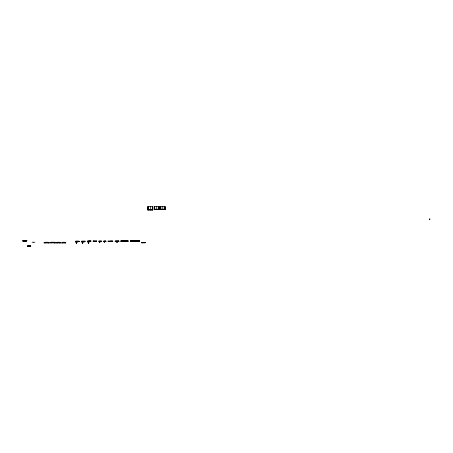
<?xml version="1.0" encoding="UTF-8"?>
<svg xmlns="http://www.w3.org/2000/svg" width="453" height="453" viewBox="0 0 453 453"><rect width="100%" height="100%" fill="white"/><g stroke="black" fill="none" stroke-linecap="round" stroke-linejoin="round"><path stroke-width="0.68" d="M27.984 246.222L27.984 245.826M43.884 242.842L45.306 242.808L44.134 242.859M50.119 242.842L51.546 242.808L50.368 242.859M56.251 242.887L57.321 242.842L56.5 242.904M61.41 242.899L62.48 242.87L61.659 242.921M108.239 241.404L112.554 241.126L110.373 241.194M76.093 242.808L78.952 241.409M82.18 242.791L85.436 241.387L81.438 241.387M99.762 242.763A2.123 2.123 0 0 1 99.145 241.262L101.262 241.143L99.501 242.44M105.617 241.239L104.235 242.038A1.569 1.569 0 0 0 104.496 242.366A1.602 1.602 0 0 1 104.02 241.234L105.617 241.121L104.02 241.245M108.29 241.296L110.464 241.285M117.225 242.038L118.658 240.985M49.62 242.842L48.194 242.831L49.371 242.865M55.861 242.842L54.434 242.831L55.606 242.865M60.747 242.899L59.677 242.87L60.498 242.921M65.906 242.887L64.836 242.842L65.657 242.904M152.31 206.896L152.757 206.896M154.405 206.885L154.711 206.885M158.714 206.885L159.026 206.885M154.405 206.993L154.711 206.993M158.714 206.993L159.026 206.993M152.31 207.004L152.757 207.004M148.312 207.14L148.069 206.647M152.31 207.14L152.757 207.14M154.405 207.129L154.711 207.129M158.714 207.129L159.026 207.129M160.498 207.129L160.809 207.129M154.405 207.995L154.711 207.995M158.714 207.995L159.026 207.995M152.757 208.363L152.31 209.456L152.757 209.433M154.405 208.539L154.711 208.539M158.714 208.539L159.026 208.539M160.498 208.539L160.809 208.539M148.312 208.907L148.312 209.456M152.31 208.907L152.757 208.907M154.405 208.907L154.711 208.907M158.714 208.907L159.026 208.907M154.711 209.088L154.49 207.995M158.714 209.088L158.935 207.995M154.405 209.252L159.026 209.252M160.498 209.252L165.119 209.252M154.337 209.314L159.088 209.314M160.43 209.314L165.181 209.314M154.337 209.399L159.088 209.399M160.43 209.399L165.181 209.399M147.865 209.705L148.312 209.705M152.31 209.705L152.757 209.705M147.865 209.779L152.757 209.779M147.803 209.835L152.82 209.835M429.823 218.98L429.478 218.98L429.823 218.958M429.823 219.546L429.478 219.535L429.823 219.512M22.786 240.894L26.784 240.894M130.747 240.854L139.275 240.854M130.747 240.922L139.275 240.922M75.753 241.07L78.952 241.075M81.84 241.07L85.039 241.075M103.663 241.03L105.974 241.03M115.056 241.03L118.969 241.03M127.678 240.996L121.279 241.115L124.569 240.985M130.747 240.99L139.275 240.99M93.437 241.149L96.279 241.149M118.612 241.075L115.413 241.075L116.795 242.038M94.683 241.172L95.034 241.172M115.413 241.239L118.612 241.211M93.437 241.262L96.279 241.262M99.133 241.268L101.262 241.268M79.349 241.387L75.351 241.387L75.747 241.608A3.211 3.211 0 0 0 76.534 243.51L76.687 243.64M79.349 241.449L78.992 241.387M81.438 241.449L81.834 241.591A3.211 3.211 0 0 0 82.622 243.493L82.774 243.623M45.328 242.406L48.171 242.429M51.568 242.406L54.411 242.429M57.435 242.429L59.564 242.429M62.593 242.406L64.728 242.429M45.328 242.536L48.171 242.514M51.568 242.514L54.411 242.514M57.435 242.536L59.564 242.514M62.593 242.514L64.728 242.514M142.072 242.531L144.92 242.531M142.072 242.632L144.92 242.632M44.972 242.78L48.528 242.78M54.768 242.78L51.212 242.74L54.768 242.842M57.078 242.78L59.921 242.78M62.237 242.78L65.079 242.78M30.691 245.826L27.814 245.826L27.854 246.364L30.657 246.364L30.657 245.826M27.984 245.945L30.521 245.826L30.498 246.296M27.82 246.053L30.521 246.002M28.086 246.109L30.425 246.121M27.639 246.234L30.872 246.228M27.843 246.245L30.657 246.353M82.639 243.482L82.282 242.984M76.551 243.499L76.195 243.001M88.301 242.723L88.386 242.853A2.633 2.633 0 0 0 88.709 243.255A2.65 2.65 0 0 1 87.927 241.398L87.882 241.426M88.21 242.553L90.634 241.426M165.181 209.433L165.181 206.636L160.43 206.636L160.43 209.433M165.119 206.636L165.096 209.433M164.807 206.636L164.807 209.292M162.808 206.636L162.808 209.433M160.809 206.636L160.809 209.292M160.521 206.636L160.521 209.433M159.088 209.433L159.088 206.636L154.337 206.636L154.337 209.433M159.026 206.636L159.003 209.433M158.958 206.636L158.958 207.129M158.714 206.636L158.714 209.292M156.715 206.636L156.715 209.433M154.711 206.636L154.711 209.292M154.467 206.636L154.467 207.129M154.405 206.636L154.422 209.433M152.757 206.647L152.735 209.954M152.553 206.647L152.553 207.14M152.31 206.647L152.31 209.818M150.311 206.647L150.311 209.954M148.312 206.647L148.312 209.818M147.865 206.647L147.888 209.954M144.96 242.361L144.96 242.802M144.92 242.429L144.92 242.74M142.027 242.361L142.027 242.802M141.987 242.429L141.987 242.74M139.275 240.769L139.275 241.302M130.747 240.769L130.747 241.302M127.723 240.741L124.394 240.837M117.01 241.075L117.01 241.206A1.608 1.608 0 0 1 116.546 242.378M112.82 241.053L108.018 241.007M112.82 241.364L108.018 241.364M101.619 241.053L98.777 240.985M101.619 241.404L98.777 241.404M96.636 241.053L93.08 241.053M96.636 241.426L93.08 241.426M96.325 240.985L96.325 241.426M96.279 241.064L96.279 241.375M93.437 241.064L93.437 241.375M93.392 240.985L93.392 241.426M90.945 241.387L87.571 241.387M65.039 242.247L62.282 242.247M65.079 242.842L62.237 242.842M59.955 242.247L57.044 242.247M59.921 242.842L57.078 242.842M54.768 242.247L51.212 242.202M48.528 242.247L44.972 242.247M48.528 242.842L44.972 242.842M34.904 242.202L33.443 242.247M33.346 242.247L32.118 242.202M29.252 246.364L29.252 245.781L28.981 246.228M27.916 245.826L27.916 246.228M26.427 240.849L26.382 241.387L23.182 241.387L23.182 240.894M88.697 243.267A2.667 2.667 0 0 1 87.916 241.387M117.486 242.366A1.569 1.569 0 0 1 117.021 241.251M152.82 206.647L147.803 206.647L147.803 209.954L152.82 209.926L152.82 206.647M26.914 240.764L22.65 240.894L26.914 240.764M128.08 240.741L120.883 240.809L128.08 240.741M139.456 240.769L130.566 240.769L130.566 241.302L139.456 241.302L139.456 240.769M90.945 241.007L87.571 241.075L90.945 241.007M90.606 241.166L87.927 241.285L90.594 241.172M105.974 241.341L103.663 241.341L105.974 241.387M118.969 241.341L115.056 241.341L118.969 241.387M128.21 241.296L120.747 241.426L128.21 241.296M48.171 242.361L45.328 242.627L48.171 242.361M54.411 242.361L51.568 242.627L54.411 242.361M59.564 242.361L57.435 242.627L59.564 242.361M64.728 242.361L62.593 242.627L64.728 242.361M145.271 242.361L141.721 242.429L145.271 242.361M145.271 242.74L141.721 242.802L145.271 242.74"/></g></svg>
